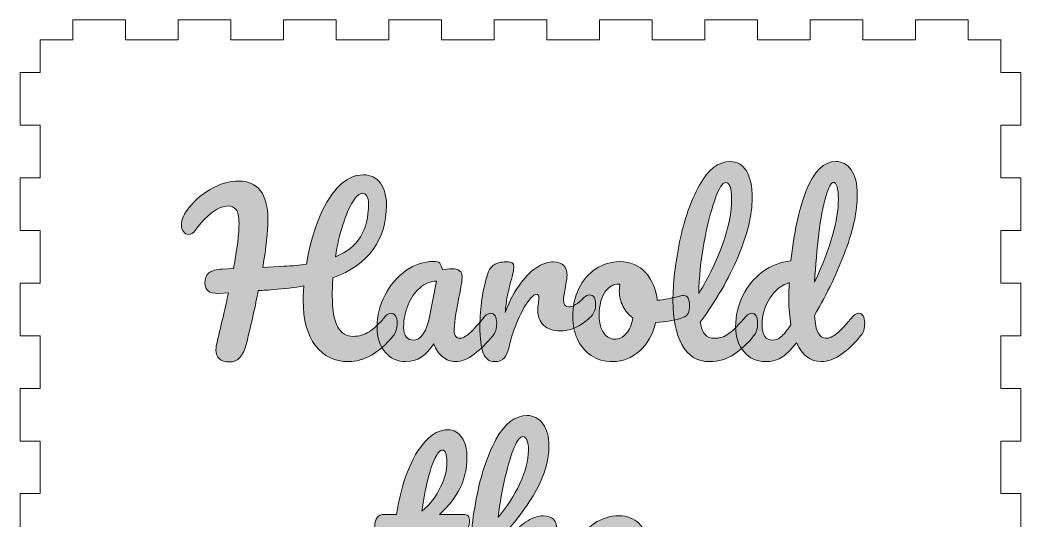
# Model space of a CAD drawing. Header units: inches. Extents: x 10 to 480, y 10 to 640.
# Drawn here: x 170 to 320, y 565 to 640 of the extents above; entities that cross this region are included whole.
import ezdxf

# ---------------------------------------------------------------- set-up
doc = ezdxf.new("R2010")
doc.units = ezdxf.units.IN
doc.header["$MEASUREMENT"] = 0
doc.layers.add('Layer 1', color=7, linetype='Continuous')
doc.layers.add('Layer 3', color=7, linetype='Continuous')

# ---------------------------------------------------------------- blocks, each defined once
blk = doc.blocks.new('block 2')
at = {"layer": 'Layer 3', "true_color": 0xffffff}
h = blk.add_hatch(color=7, dxfattribs=at)
h.dxf.hatch_style = 2
edge = h.paths.add_edge_path()
edge.add_spline(control_points=[(280.31, 595.62), (280.47, 595.37), (280.54, 595.02), (280.54, 594.57), (280.54, 593.73), (280.34, 593.07), (279.94, 592.6), (279.03, 591.48), (278.04, 590.56), (276.97, 589.84), (275.9, 589.12), (274.69, 588.76), (273.34, 588.76), (271.47, 588.76), (270.09, 589.61), (269.19, 591.3), (268.29, 593), (267.84, 595.19), (267.84, 597.87), (267.84, 600.46), (268.18, 603.4), (268.84, 606.7), (269.51, 610), (270.5, 612.84), (271.8, 615.21), (273.1, 617.58), (274.65, 618.77), (276.45, 618.77), (277.46, 618.77), (278.26, 618.29), (278.85, 617.35), (279.43, 616.41), (279.72, 615.06), (279.72, 613.3), (279.72, 610.79), (279.02, 607.86), (277.62, 604.54), (276.23, 601.22), (274.33, 597.93), (271.94, 594.67), (272.09, 593.8), (272.33, 593.18), (272.67, 592.81), (273.01, 592.44), (273.45, 592.25), (274, 592.25), (274.87, 592.25), (275.63, 592.5), (276.29, 593), (276.95, 593.5), (277.78, 594.35), (278.8, 595.56), (279.05, 595.85), (279.34, 596), (279.66, 596), (279.93, 596), (280.15, 595.87), (280.31, 595.62)], knot_values=[0, 0, 0, 0, 1, 1, 1, 2, 2, 2, 3, 3, 3, 4, 4, 4, 5, 5, 5, 6, 6, 6, 7, 7, 7, 8, 8, 8, 9, 9, 9, 10, 10, 10, 11, 11, 11, 12, 12, 12, 13, 13, 13, 14, 14, 14, 15, 15, 15, 16, 16, 16, 17, 17, 17, 18, 18, 18, 19, 19, 19, 19], degree=3, periodic=1)
edge = h.paths.add_edge_path()
edge.add_spline(control_points=[(274.1, 612.99), (273.49, 611.23), (272.95, 609.05), (272.48, 606.45), (272.01, 603.84), (271.76, 601.35), (271.72, 598.95), (273.22, 601.43), (274.42, 603.91), (275.31, 606.4), (276.19, 608.89), (276.64, 611.16), (276.64, 613.21), (276.64, 614.82), (276.34, 615.62), (275.75, 615.62), (275.26, 615.62), (274.71, 614.74), (274.1, 612.99)], knot_values=[0, 0, 0, 0, 1, 1, 1, 2, 2, 2, 3, 3, 3, 4, 4, 4, 5, 5, 5, 6, 6, 6, 6], degree=3, periodic=1)
h = blk.add_hatch(color=7, dxfattribs=at)
h.dxf.hatch_style = 2
edge = h.paths.add_edge_path()
edge.add_spline(control_points=[(296.34, 595.62), (296.5, 595.37), (296.58, 595.02), (296.58, 594.57), (296.58, 593.73), (296.38, 593.07), (295.97, 592.6), (295.11, 591.54), (294.15, 590.64), (293.12, 589.89), (292.08, 589.14), (291.05, 588.76), (290.04, 588.76), (288.43, 588.76), (287.2, 589.7), (286.35, 591.59), (285.47, 590.47), (284.69, 589.71), (284.02, 589.33), (283.35, 588.95), (282.58, 588.76), (281.69, 588.76), (280.4, 588.76), (279.33, 589.24), (278.5, 590.21), (277.66, 591.17), (277.24, 592.42), (277.24, 593.97), (277.24, 595.66), (277.6, 597.23), (278.32, 598.68), (279.04, 600.13), (280.03, 601.32), (281.29, 602.24), (282.55, 603.16), (283.96, 603.71), (285.53, 603.87), (285.93, 607.98), (286.7, 611.49), (287.83, 614.4), (288.96, 617.31), (290.45, 618.77), (292.29, 618.77), (293.2, 618.77), (293.96, 618.35), (294.56, 617.53), (295.17, 616.7), (295.47, 615.45), (295.47, 613.78), (295.47, 611.41), (294.88, 608.64), (293.72, 605.46), (292.56, 602.29), (291, 599.03), (289.05, 595.68), (289.14, 594.46), (289.32, 593.58), (289.61, 593.05), (289.89, 592.52), (290.26, 592.25), (290.7, 592.25), (291.28, 592.25), (291.86, 592.51), (292.45, 593.02), (293.04, 593.52), (293.84, 594.37), (294.83, 595.56), (295.09, 595.85), (295.37, 596), (295.69, 596), (295.96, 596), (296.18, 595.87), (296.34, 595.62)], knot_values=[0, 0, 0, 0, 1, 1, 1, 2, 2, 2, 3, 3, 3, 4, 4, 4, 5, 5, 5, 6, 6, 6, 7, 7, 7, 8, 8, 8, 9, 9, 9, 10, 10, 10, 11, 11, 11, 12, 12, 12, 13, 13, 13, 14, 14, 14, 15, 15, 15, 16, 16, 16, 17, 17, 17, 18, 18, 18, 19, 19, 19, 20, 20, 20, 21, 21, 21, 22, 22, 22, 23, 23, 23, 24, 24, 24, 24], degree=3, periodic=1)
edge = h.paths.add_edge_path()
edge.add_spline(control_points=[(284.01, 592.46), (284.41, 592.79), (284.92, 593.4), (285.53, 594.29), (285.32, 595.43), (285.21, 596.71), (285.21, 598.13), (285.21, 598.64), (285.23, 599.46), (285.28, 600.6), (284.11, 600.24), (283.14, 599.47), (282.37, 598.27), (281.6, 597.08), (281.21, 595.75), (281.21, 594.29), (281.21, 592.74), (281.74, 591.97), (282.8, 591.97), (283.2, 591.97), (283.6, 592.13), (284.01, 592.46)], knot_values=[0, 0, 0, 0, 1, 1, 1, 2, 2, 2, 3, 3, 3, 4, 4, 4, 5, 5, 5, 6, 6, 6, 7, 7, 7, 7], degree=3, periodic=1)
edge = h.paths.add_edge_path()
edge.add_spline(control_points=[(290.74, 613.51), (290.33, 612.08), (289.99, 610.21), (289.7, 607.91), (289.42, 605.6), (289.21, 603.19), (289.08, 600.67), (291.46, 605.83), (292.64, 609.98), (292.64, 613.11), (292.64, 613.92), (292.57, 614.54), (292.43, 614.99), (292.3, 615.43), (292.13, 615.65), (291.94, 615.65), (291.54, 615.65), (291.14, 614.94), (290.74, 613.51)], knot_values=[0, 0, 0, 0, 1, 1, 1, 2, 2, 2, 3, 3, 3, 4, 4, 4, 5, 5, 5, 6, 6, 6, 6], degree=3, periodic=1)
h = blk.add_hatch(color=7, dxfattribs=at)
h.dxf.hatch_style = 2
edge = h.paths.add_edge_path()
edge.add_spline(control_points=[(226.27, 595.62), (226.43, 595.37), (226.51, 595.02), (226.51, 594.57), (226.51, 593.75), (226.31, 593.09), (225.9, 592.6), (223.81, 590.04), (221.58, 588.76), (219.21, 588.76), (217.15, 588.76), (215.51, 589.56), (214.28, 591.14), (213.06, 592.73), (212.44, 595.01), (212.44, 597.97), (212.44, 598.69), (212.47, 599.41), (212.54, 600.13), (211.14, 599.87), (209.62, 599.68), (207.97, 599.56), (206.86, 599.47), (206.11, 599.42), (205.71, 599.4), (205.29, 597.24), (204.7, 594.59), (203.93, 591.46), (203.49, 589.62), (202.64, 588.7), (201.39, 588.7), (200.04, 588.7), (199.36, 589.31), (199.36, 590.54), (199.36, 590.81), (199.41, 591.2), (199.52, 591.68), (200.24, 594.58), (200.81, 597.04), (201.23, 599.05), (201.23, 599.05), (199.71, 598.99), (199.71, 598.99), (199.01, 598.99), (198.5, 599.11), (198.19, 599.35), (197.87, 599.59), (197.71, 599.99), (197.71, 600.54), (197.71, 601.24), (197.91, 601.75), (198.31, 602.08), (198.72, 602.41), (199.38, 602.59), (200.31, 602.64), (200.31, 602.64), (202, 602.7), (202, 602.7), (202.55, 605.68), (202.82, 607.96), (202.82, 609.53), (202.82, 610.52), (202.67, 611.2), (202.38, 611.56), (202.08, 611.92), (201.69, 612.1), (201.2, 612.1), (199.72, 612.1), (198.05, 610.86), (196.19, 608.38), (195.91, 608.02), (195.6, 607.84), (195.27, 607.84), (194.97, 607.84), (194.71, 607.98), (194.5, 608.26), (194.29, 608.53), (194.19, 608.88), (194.19, 609.3), (194.19, 609.96), (194.45, 610.66), (194.98, 611.4), (195.91, 612.69), (197.09, 613.75), (198.5, 614.59), (199.92, 615.43), (201.36, 615.84), (202.82, 615.84), (204.2, 615.84), (205.26, 615.37), (206.01, 614.43), (206.76, 613.49), (207.14, 612.02), (207.14, 610.03), (207.14, 608.28), (206.89, 605.9), (206.38, 602.89), (206.38, 602.89), (209.49, 603.05), (209.49, 603.05), (210.82, 603.11), (211.97, 603.22), (212.92, 603.37), (213.3, 605.7), (213.88, 607.88), (214.66, 609.91), (215.45, 611.94), (216.42, 613.59), (217.59, 614.86), (218.75, 616.13), (220.05, 616.77), (221.49, 616.77), (222.55, 616.77), (223.39, 616.35), (224, 615.51), (224.61, 614.67), (224.92, 613.58), (224.92, 612.23), (224.92, 606.98), (222.24, 603.34), (216.89, 601.3), (216.82, 600.46), (216.79, 599.58), (216.79, 598.67), (216.79, 596.45), (217.07, 594.87), (217.62, 593.94), (218.17, 593.01), (218.94, 592.54), (219.94, 592.54), (220.8, 592.54), (221.6, 592.77), (222.32, 593.22), (223.04, 593.68), (223.85, 594.46), (224.76, 595.56), (225.02, 595.85), (225.3, 596), (225.62, 596), (225.89, 596), (226.11, 595.87), (226.27, 595.62)], knot_values=[0, 0, 0, 0, 1, 1, 1, 2, 2, 2, 3, 3, 3, 4, 4, 4, 5, 5, 5, 6, 6, 6, 7, 7, 7, 8, 8, 8, 9, 9, 9, 10, 10, 10, 11, 11, 11, 12, 12, 12, 13, 13, 13, 14, 14, 14, 15, 15, 15, 16, 16, 16, 17, 17, 17, 18, 18, 18, 19, 19, 19, 20, 20, 20, 21, 21, 21, 22, 22, 22, 23, 23, 23, 24, 24, 24, 25, 25, 25, 26, 26, 26, 27, 27, 27, 28, 28, 28, 29, 29, 29, 30, 30, 30, 31, 31, 31, 32, 32, 32, 33, 33, 33, 34, 34, 34, 35, 35, 35, 36, 36, 36, 37, 37, 37, 38, 38, 38, 39, 39, 39, 40, 40, 40, 41, 41, 41, 42, 42, 42, 43, 43, 43, 44, 44, 44, 45, 45, 45, 46, 46, 46, 47, 47, 47, 47], degree=3, periodic=1)
edge = h.paths.add_edge_path()
edge.add_spline(control_points=[(219.86, 612.73), (219.34, 611.89), (218.84, 610.73), (218.38, 609.27), (217.91, 607.81), (217.54, 606.21), (217.27, 604.48), (218.96, 605.18), (220.21, 606.17), (221.01, 607.46), (221.82, 608.75), (222.22, 610.42), (222.22, 612.45), (222.22, 612.93), (222.14, 613.32), (221.97, 613.59), (221.8, 613.87), (221.59, 614), (221.33, 614), (220.87, 614), (220.37, 613.58), (219.86, 612.73)], knot_values=[0, 0, 0, 0, 1, 1, 1, 2, 2, 2, 3, 3, 3, 4, 4, 4, 5, 5, 5, 6, 6, 6, 7, 7, 7, 7], degree=3, periodic=1)
h = blk.add_hatch(color=7, dxfattribs=at)
h.dxf.hatch_style = 2
edge = h.paths.add_edge_path()
edge.add_spline(control_points=[(224.7, 590.19), (223.91, 591.14), (223.52, 592.39), (223.52, 593.94), (223.52, 595.63), (223.91, 597.23), (224.7, 598.75), (225.48, 600.26), (226.52, 601.48), (227.82, 602.4), (229.13, 603.32), (230.51, 603.78), (231.97, 603.78), (232.43, 603.78), (232.75, 603.69), (232.9, 603.51), (233.06, 603.33), (233.2, 603.01), (233.3, 602.54), (233.75, 602.63), (234.21, 602.67), (234.7, 602.67), (235.74, 602.67), (236.25, 602.3), (236.25, 601.56), (236.25, 601.11), (236.1, 600.05), (235.78, 598.38), (235.29, 595.95), (235.05, 594.25), (235.05, 593.3), (235.05, 592.98), (235.13, 592.73), (235.29, 592.54), (235.44, 592.35), (235.65, 592.25), (235.91, 592.25), (236.31, 592.25), (236.79, 592.51), (237.37, 593.03), (237.94, 593.55), (238.71, 594.39), (239.68, 595.56), (239.94, 595.85), (240.22, 596), (240.54, 596), (240.82, 596), (241.03, 595.87), (241.19, 595.62), (241.35, 595.37), (241.43, 595.02), (241.43, 594.57), (241.43, 593.73), (241.23, 593.07), (240.83, 592.6), (239.96, 591.52), (239.04, 590.61), (238.06, 589.87), (237.09, 589.13), (236.15, 588.76), (235.24, 588.76), (234.54, 588.76), (233.9, 589), (233.32, 589.48), (232.74, 589.95), (232.3, 590.6), (232, 591.43), (230.9, 589.65), (229.51, 588.76), (227.84, 588.76), (226.53, 588.76), (225.48, 589.24), (224.7, 590.19)], knot_values=[0, 0, 0, 0, 1, 1, 1, 2, 2, 2, 3, 3, 3, 4, 4, 4, 5, 5, 5, 6, 6, 6, 7, 7, 7, 8, 8, 8, 9, 9, 9, 10, 10, 10, 11, 11, 11, 12, 12, 12, 13, 13, 13, 14, 14, 14, 15, 15, 15, 16, 16, 16, 17, 17, 17, 18, 18, 18, 19, 19, 19, 20, 20, 20, 21, 21, 21, 22, 22, 22, 23, 23, 23, 24, 24, 24, 24], degree=3, periodic=1)
edge = h.paths.add_edge_path()
edge.add_spline(control_points=[(230.32, 592.79), (230.74, 593.34), (231.05, 594.07), (231.24, 594.98), (231.24, 594.98), (232.41, 600.83), (232.41, 600.83), (231.52, 600.81), (230.7, 600.47), (229.95, 599.83), (229.2, 599.18), (228.6, 598.33), (228.16, 597.27), (227.71, 596.21), (227.49, 595.09), (227.49, 593.91), (227.49, 593.25), (227.62, 592.76), (227.89, 592.45), (228.15, 592.13), (228.52, 591.97), (228.98, 591.97), (229.45, 591.97), (229.89, 592.24), (230.32, 592.79)], knot_values=[0, 0, 0, 0, 1, 1, 1, 2, 2, 2, 3, 3, 3, 4, 4, 4, 5, 5, 5, 6, 6, 6, 7, 7, 7, 8, 8, 8, 8], degree=3, periodic=1)
h = blk.add_hatch(color=7, dxfattribs=at)
h.dxf.hatch_style = 2
edge = h.paths.add_edge_path()
edge.add_spline(control_points=[(239.41, 590.03), (239.08, 590.88), (238.92, 592.23), (238.92, 594.1), (238.92, 596.85), (239.31, 599.46), (240.1, 601.94), (240.29, 602.55), (240.6, 603), (241.03, 603.29), (241.47, 603.57), (242.07, 603.72), (242.86, 603.72), (243.28, 603.72), (243.58, 603.66), (243.75, 603.56), (243.92, 603.45), (244, 603.25), (244, 602.95), (244, 602.62), (243.84, 601.85), (243.52, 600.67), (243.31, 599.82), (243.14, 599.08), (243.02, 598.45), (242.89, 597.81), (242.78, 597.03), (242.7, 596.1), (243.4, 597.92), (244.18, 599.4), (245.05, 600.54), (245.92, 601.68), (246.77, 602.5), (247.6, 602.99), (248.44, 603.47), (249.21, 603.72), (249.91, 603.72), (251.28, 603.72), (251.97, 603.03), (251.97, 601.65), (251.97, 601.38), (251.87, 600.71), (251.68, 599.65), (251.51, 598.81), (251.43, 598.28), (251.43, 598.06), (251.43, 597.32), (251.7, 596.95), (252.22, 596.95), (252.82, 596.95), (253.58, 597.42), (254.51, 598.35), (254.78, 598.63), (255.07, 598.76), (255.37, 598.76), (255.64, 598.76), (255.86, 598.64), (256.02, 598.4), (256.18, 598.15), (256.26, 597.83), (256.26, 597.43), (256.26, 596.65), (256.04, 596.03), (255.62, 595.59), (255.03, 594.97), (254.34, 594.45), (253.54, 594.02), (252.75, 593.58), (251.91, 593.37), (251.02, 593.37), (249.9, 593.37), (249.04, 593.65), (248.46, 594.22), (247.88, 594.79), (247.59, 595.57), (247.59, 596.54), (247.59, 596.86), (247.62, 597.18), (247.68, 597.49), (247.73, 597.92), (247.75, 598.2), (247.75, 598.35), (247.75, 598.69), (247.63, 598.86), (247.4, 598.86), (247.08, 598.86), (246.66, 598.5), (246.14, 597.79), (245.63, 597.09), (245.11, 596.15), (244.6, 594.98), (244.1, 593.82), (243.68, 592.59), (243.37, 591.3), (243.13, 590.31), (242.86, 589.64), (242.56, 589.29), (242.25, 588.94), (241.77, 588.76), (241.11, 588.76), (240.31, 588.76), (239.74, 589.19), (239.41, 590.03)], knot_values=[0, 0, 0, 0, 1, 1, 1, 2, 2, 2, 3, 3, 3, 4, 4, 4, 5, 5, 5, 6, 6, 6, 7, 7, 7, 8, 8, 8, 9, 9, 9, 10, 10, 10, 11, 11, 11, 12, 12, 12, 13, 13, 13, 14, 14, 14, 15, 15, 15, 16, 16, 16, 17, 17, 17, 18, 18, 18, 19, 19, 19, 20, 20, 20, 21, 21, 21, 22, 22, 22, 23, 23, 23, 24, 24, 24, 25, 25, 25, 26, 26, 26, 27, 27, 27, 28, 28, 28, 29, 29, 29, 30, 30, 30, 31, 31, 31, 32, 32, 32, 33, 33, 33, 34, 34, 34, 34], degree=3, periodic=1)
h = blk.add_hatch(color=7, dxfattribs=at)
h.dxf.hatch_style = 2
edge = h.paths.add_edge_path()
edge.add_spline(control_points=[(270.13, 598.26), (270.28, 597.98), (270.35, 597.63), (270.35, 597.21), (270.35, 596.19), (270.05, 595.59), (269.43, 595.4), (268.16, 594.95), (266.77, 594.7), (265.24, 594.64), (264.84, 592.86), (264.05, 591.43), (262.86, 590.37), (261.67, 589.3), (260.33, 588.76), (258.83, 588.76), (257.56, 588.76), (256.47, 589.07), (255.57, 589.68), (254.67, 590.3), (253.99, 591.11), (253.53, 592.13), (253.06, 593.14), (252.83, 594.24), (252.83, 595.43), (252.83, 597.04), (253.13, 598.47), (253.75, 599.73), (254.36, 600.99), (255.21, 601.97), (256.29, 602.68), (257.37, 603.39), (258.56, 603.75), (259.88, 603.75), (261.48, 603.75), (262.78, 603.19), (263.76, 602.08), (264.75, 600.97), (265.33, 599.6), (265.5, 597.97), (266.49, 598.03), (267.68, 598.24), (269.05, 598.6), (269.22, 598.65), (269.37, 598.67), (269.5, 598.67), (269.77, 598.67), (269.98, 598.53), (270.13, 598.26)], knot_values=[0, 0, 0, 0, 1, 1, 1, 2, 2, 2, 3, 3, 3, 4, 4, 4, 5, 5, 5, 6, 6, 6, 7, 7, 7, 8, 8, 8, 9, 9, 9, 10, 10, 10, 11, 11, 11, 12, 12, 12, 13, 13, 13, 14, 14, 14, 15, 15, 15, 16, 16, 16, 16], degree=3, periodic=1)
edge = h.paths.add_edge_path()
edge.add_spline(control_points=[(260.84, 592.95), (261.34, 593.5), (261.67, 594.3), (261.84, 595.33), (261.19, 595.78), (260.69, 596.36), (260.34, 597.08), (259.99, 597.8), (259.81, 598.56), (259.81, 599.37), (259.81, 599.7), (259.84, 600.04), (259.91, 600.38), (259.91, 600.38), (259.75, 600.38), (259.75, 600.38), (258.9, 600.38), (258.2, 599.97), (257.64, 599.16), (257.08, 598.34), (256.8, 597.2), (256.8, 595.72), (256.8, 594.55), (257.02, 593.66), (257.48, 593.05), (257.93, 592.43), (258.47, 592.13), (259.08, 592.13), (259.76, 592.13), (260.35, 592.4), (260.84, 592.95)], knot_values=[0, 0, 0, 0, 1, 1, 1, 2, 2, 2, 3, 3, 3, 4, 4, 4, 5, 5, 5, 6, 6, 6, 7, 7, 7, 8, 8, 8, 9, 9, 9, 10, 10, 10, 10], degree=3, periodic=1)
h = blk.add_hatch(color=7, dxfattribs=at)
h.dxf.hatch_style = 2
edge = h.paths.add_edge_path()
edge.add_spline(control_points=[(255.42, 557.52), (255.57, 557.27), (255.65, 556.92), (255.65, 556.47), (255.65, 555.63), (255.45, 554.97), (255.05, 554.5), (254.08, 553.38), (253.08, 552.46), (252.05, 551.74), (251.02, 551.02), (249.85, 550.66), (248.54, 550.66), (247.46, 550.66), (246.65, 550.97), (246.1, 551.6), (245.55, 552.22), (245.27, 553.13), (245.27, 554.31), (245.27, 554.91), (245.42, 555.96), (245.72, 557.49), (245.99, 558.82), (246.13, 559.74), (246.13, 560.25), (246.13, 560.59), (246.01, 560.76), (245.78, 560.76), (245.5, 560.76), (245.11, 560.4), (244.6, 559.69), (244.1, 558.99), (243.59, 558.05), (243.08, 556.88), (242.57, 555.72), (242.16, 554.49), (241.84, 553.2), (241.44, 551.51), (240.44, 550.66), (238.86, 550.66), (238.22, 550.66), (237.8, 550.89), (237.6, 551.34), (237.4, 551.8), (237.3, 552.62), (237.3, 553.81), (237.3, 554.48), (237.31, 555.02), (237.33, 555.42), (237.33, 555.42), (237.37, 557.96), (237.37, 557.96), (237.37, 561.22), (237.7, 564.62), (238.37, 568.16), (239.03, 571.69), (240.02, 574.66), (241.32, 577.06), (242.62, 579.46), (244.18, 580.67), (246, 580.67), (246.97, 580.67), (247.76, 580.25), (248.37, 579.41), (248.97, 578.58), (249.27, 577.49), (249.27, 576.16), (249.27, 574.02), (248.65, 571.8), (247.4, 569.51), (246.15, 567.21), (244.12, 564.53), (241.3, 561.46), (241.24, 560.36), (241.21, 559.22), (241.21, 558.06), (241.91, 559.86), (242.68, 561.32), (243.54, 562.46), (244.4, 563.59), (245.24, 564.4), (246.08, 564.89), (246.92, 565.37), (247.68, 565.62), (248.38, 565.62), (249.76, 565.62), (250.45, 564.93), (250.45, 563.55), (250.45, 562.73), (250.21, 561.23), (249.75, 559.08), (249.35, 557.23), (249.14, 556.02), (249.14, 555.42), (249.14, 554.58), (249.45, 554.15), (250.07, 554.15), (250.49, 554.15), (250.99, 554.41), (251.57, 554.93), (252.16, 555.45), (252.93, 556.29), (253.91, 557.46), (254.16, 557.75), (254.45, 557.9), (254.76, 557.9), (255.04, 557.9), (255.26, 557.77), (255.42, 557.52)], knot_values=[0, 0, 0, 0, 1, 1, 1, 2, 2, 2, 3, 3, 3, 4, 4, 4, 5, 5, 5, 6, 6, 6, 7, 7, 7, 8, 8, 8, 9, 9, 9, 10, 10, 10, 11, 11, 11, 12, 12, 12, 13, 13, 13, 14, 14, 14, 15, 15, 15, 16, 16, 16, 17, 17, 17, 18, 18, 18, 19, 19, 19, 20, 20, 20, 21, 21, 21, 22, 22, 22, 23, 23, 23, 24, 24, 24, 25, 25, 25, 26, 26, 26, 27, 27, 27, 28, 28, 28, 29, 29, 29, 30, 30, 30, 31, 31, 31, 32, 32, 32, 33, 33, 33, 34, 34, 34, 35, 35, 35, 36, 36, 36, 36], degree=3, periodic=1)
edge = h.paths.add_edge_path()
edge.add_spline(control_points=[(244.06, 575.89), (243.6, 574.8), (243.15, 573.33), (242.72, 571.47), (242.28, 569.62), (241.93, 567.61), (241.65, 565.43), (242.96, 566.97), (244.05, 568.65), (244.91, 570.47), (245.76, 572.29), (246.19, 573.95), (246.19, 575.43), (246.19, 576.1), (246.12, 576.62), (245.97, 576.98), (245.82, 577.34), (245.61, 577.52), (245.33, 577.52), (244.95, 577.52), (244.53, 576.98), (244.06, 575.89)], knot_values=[0, 0, 0, 0, 1, 1, 1, 2, 2, 2, 3, 3, 3, 4, 4, 4, 5, 5, 5, 6, 6, 6, 7, 7, 7, 7], degree=3, periodic=1)
h = blk.add_hatch(color=7, dxfattribs=at)
h.dxf.hatch_style = 2
edge = h.paths.add_edge_path()
edge.add_spline(control_points=[(239.48, 557.52), (239.64, 557.27), (239.71, 556.92), (239.71, 556.47), (239.71, 555.63), (239.51, 554.97), (239.11, 554.5), (238.2, 553.38), (237.21, 552.46), (236.13, 551.74), (235.05, 551.02), (233.81, 550.66), (232.41, 550.66), (228.09, 550.66), (225.94, 553.7), (225.94, 559.77), (225.94, 560.71), (225.97, 561.65), (226.03, 562.6), (226.03, 562.6), (224.79, 562.6), (224.79, 562.6), (224.16, 562.6), (223.73, 562.72), (223.51, 562.95), (223.28, 563.18), (223.17, 563.55), (223.17, 564.06), (223.17, 565.25), (223.65, 565.84), (224.6, 565.84), (224.6, 565.84), (226.41, 565.84), (226.41, 565.84), (226.77, 568.17), (227.32, 570.29), (228.06, 572.22), (228.8, 574.15), (229.7, 575.68), (230.75, 576.82), (231.79, 577.97), (232.92, 578.54), (234.13, 578.54), (235.02, 578.54), (235.71, 578.15), (236.22, 577.36), (236.73, 576.58), (236.98, 575.6), (236.98, 574.41), (236.98, 571.13), (235.61, 568.27), (232.86, 565.84), (232.86, 565.84), (236.41, 565.84), (236.41, 565.84), (236.75, 565.84), (236.99, 565.76), (237.14, 565.62), (237.29, 565.47), (237.37, 565.19), (237.37, 564.79), (237.37, 563.33), (236.17, 562.6), (233.78, 562.6), (233.78, 562.6), (229.9, 562.6), (229.9, 562.6), (229.86, 561.54), (229.84, 560.72), (229.84, 560.12), (229.84, 557.92), (230.1, 556.38), (230.62, 555.49), (231.14, 554.6), (231.96, 554.15), (233.08, 554.15), (233.99, 554.15), (234.79, 554.43), (235.49, 554.98), (236.19, 555.53), (237.02, 556.36), (237.97, 557.46), (238.22, 557.75), (238.51, 557.9), (238.83, 557.9), (239.1, 557.9), (239.32, 557.77), (239.48, 557.52)], knot_values=[0, 0, 0, 0, 1, 1, 1, 2, 2, 2, 3, 3, 3, 4, 4, 4, 5, 5, 5, 6, 6, 6, 7, 7, 7, 8, 8, 8, 9, 9, 9, 10, 10, 10, 11, 11, 11, 12, 12, 12, 13, 13, 13, 14, 14, 14, 15, 15, 15, 16, 16, 16, 17, 17, 17, 18, 18, 18, 19, 19, 19, 20, 20, 20, 21, 21, 21, 22, 22, 22, 23, 23, 23, 24, 24, 24, 25, 25, 25, 26, 26, 26, 27, 27, 27, 28, 28, 28, 29, 29, 29, 29], degree=3, periodic=1)
edge = h.paths.add_edge_path()
edge.add_spline(control_points=[(232.21, 574.3), (231.81, 573.51), (231.44, 572.41), (231.09, 571), (230.75, 569.59), (230.45, 568.03), (230.22, 566.31), (231.47, 567.39), (232.41, 568.61), (233.03, 569.95), (233.66, 571.29), (233.97, 572.52), (233.97, 573.62), (233.97, 574.87), (233.74, 575.49), (233.27, 575.49), (232.95, 575.49), (232.6, 575.09), (232.21, 574.3)], knot_values=[0, 0, 0, 0, 1, 1, 1, 2, 2, 2, 3, 3, 3, 4, 4, 4, 5, 5, 5, 6, 6, 6, 6], degree=3, periodic=1)
h = blk.add_hatch(color=7, dxfattribs=at)
h.dxf.hatch_style = 2
edge = h.paths.add_edge_path()
edge.add_spline(control_points=[(267.89, 557.52), (268.05, 557.27), (268.13, 556.92), (268.13, 556.47), (268.13, 555.63), (267.93, 554.97), (267.53, 554.5), (266.74, 553.55), (265.64, 552.67), (264.21, 551.87), (262.78, 551.06), (261.25, 550.66), (259.62, 550.66), (257.4, 550.66), (255.67, 551.27), (254.45, 552.47), (253.22, 553.68), (252.6, 555.33), (252.6, 557.42), (252.6, 558.89), (252.91, 560.24), (253.53, 561.5), (254.14, 562.76), (254.99, 563.76), (256.08, 564.5), (257.17, 565.25), (258.4, 565.62), (259.78, 565.62), (261.01, 565.62), (261.99, 565.25), (262.73, 564.52), (263.47, 563.79), (263.84, 562.8), (263.84, 561.55), (263.84, 560.09), (263.32, 558.84), (262.27, 557.79), (261.23, 556.74), (259.45, 555.91), (256.95, 555.3), (257.48, 554.32), (258.49, 553.84), (259.97, 553.84), (260.92, 553.84), (262.01, 554.17), (263.23, 554.84), (264.44, 555.5), (265.5, 556.38), (266.38, 557.46), (266.64, 557.75), (266.92, 557.9), (267.24, 557.9), (267.52, 557.9), (267.73, 557.77), (267.89, 557.52)], knot_values=[0, 0, 0, 0, 1, 1, 1, 2, 2, 2, 3, 3, 3, 4, 4, 4, 5, 5, 5, 6, 6, 6, 7, 7, 7, 8, 8, 8, 9, 9, 9, 10, 10, 10, 11, 11, 11, 12, 12, 12, 13, 13, 13, 14, 14, 14, 15, 15, 15, 16, 16, 16, 17, 17, 17, 18, 18, 18, 18], degree=3, periodic=1)
edge = h.paths.add_edge_path()
edge.add_spline(control_points=[(257.26, 561.14), (256.72, 560.23), (256.45, 559.13), (256.45, 557.84), (256.45, 557.84), (256.45, 557.77), (256.45, 557.77), (257.7, 558.07), (258.68, 558.51), (259.4, 559.11), (260.12, 559.7), (260.48, 560.39), (260.48, 561.17), (260.48, 561.57), (260.37, 561.9), (260.15, 562.14), (259.92, 562.38), (259.62, 562.5), (259.24, 562.5), (258.46, 562.5), (257.8, 562.05), (257.26, 561.14)], knot_values=[0, 0, 0, 0, 1, 1, 1, 2, 2, 2, 3, 3, 3, 4, 4, 4, 5, 5, 5, 6, 6, 6, 7, 7, 7, 7], degree=3, periodic=1)
at = {"layer": 'Layer 3', "lineweight": 0}
for points, knots in [([(280.31, 595.62), (280.47, 595.37), (280.54, 595.02), (280.54, 594.57), (280.54, 593.73), (280.34, 593.07), (279.94, 592.6), (279.03, 591.48), (278.04, 590.56), (276.97, 589.84), (275.9, 589.12), (274.69, 588.76), (273.34, 588.76), (271.47, 588.76), (270.09, 589.61), (269.19, 591.3), (268.29, 593), (267.84, 595.19), (267.84, 597.87), (267.84, 600.46), (268.18, 603.4), (268.84, 606.7), (269.51, 610), (270.5, 612.84), (271.8, 615.21), (273.1, 617.58), (274.65, 618.77), (276.45, 618.77), (277.46, 618.77), (278.26, 618.29), (278.85, 617.35), (279.43, 616.41), (279.72, 615.06), (279.72, 613.3), (279.72, 610.79), (279.02, 607.86), (277.62, 604.54), (276.23, 601.22), (274.33, 597.93), (271.94, 594.67), (272.09, 593.8), (272.33, 593.18), (272.67, 592.81), (273.01, 592.44), (273.45, 592.25), (274, 592.25), (274.87, 592.25), (275.63, 592.5), (276.29, 593), (276.95, 593.5), (277.78, 594.35), (278.8, 595.56), (279.05, 595.85), (279.34, 596), (279.66, 596), (279.93, 596), (280.15, 595.87), (280.31, 595.62)], [0, 0, 0, 0, 1, 1, 1, 2, 2, 2, 3, 3, 3, 4, 4, 4, 5, 5, 5, 6, 6, 6, 7, 7, 7, 8, 8, 8, 9, 9, 9, 10, 10, 10, 11, 11, 11, 12, 12, 12, 13, 13, 13, 14, 14, 14, 15, 15, 15, 16, 16, 16, 17, 17, 17, 18, 18, 18, 19, 19, 19, 19]), ([(296.34, 595.62), (296.5, 595.37), (296.58, 595.02), (296.58, 594.57), (296.58, 593.73), (296.38, 593.07), (295.97, 592.6), (295.11, 591.54), (294.15, 590.64), (293.12, 589.89), (292.08, 589.14), (291.05, 588.76), (290.04, 588.76), (288.43, 588.76), (287.2, 589.7), (286.35, 591.59), (285.47, 590.47), (284.69, 589.71), (284.02, 589.33), (283.35, 588.95), (282.58, 588.76), (281.69, 588.76), (280.4, 588.76), (279.33, 589.24), (278.5, 590.21), (277.66, 591.17), (277.24, 592.42), (277.24, 593.97), (277.24, 595.66), (277.6, 597.23), (278.32, 598.68), (279.04, 600.13), (280.03, 601.32), (281.29, 602.24), (282.55, 603.16), (283.96, 603.71), (285.53, 603.87), (285.93, 607.98), (286.7, 611.49), (287.83, 614.4), (288.96, 617.31), (290.45, 618.77), (292.29, 618.77), (293.2, 618.77), (293.96, 618.35), (294.56, 617.53), (295.17, 616.7), (295.47, 615.45), (295.47, 613.78), (295.47, 611.41), (294.88, 608.64), (293.72, 605.46), (292.56, 602.29), (291, 599.03), (289.05, 595.68), (289.14, 594.46), (289.32, 593.58), (289.61, 593.05), (289.89, 592.52), (290.26, 592.25), (290.7, 592.25), (291.28, 592.25), (291.86, 592.51), (292.45, 593.02), (293.04, 593.52), (293.84, 594.37), (294.83, 595.56), (295.09, 595.85), (295.37, 596), (295.69, 596), (295.96, 596), (296.18, 595.87), (296.34, 595.62)], [0, 0, 0, 0, 1, 1, 1, 2, 2, 2, 3, 3, 3, 4, 4, 4, 5, 5, 5, 6, 6, 6, 7, 7, 7, 8, 8, 8, 9, 9, 9, 10, 10, 10, 11, 11, 11, 12, 12, 12, 13, 13, 13, 14, 14, 14, 15, 15, 15, 16, 16, 16, 17, 17, 17, 18, 18, 18, 19, 19, 19, 20, 20, 20, 21, 21, 21, 22, 22, 22, 23, 23, 23, 24, 24, 24, 24]), ([(226.27, 595.62), (226.43, 595.37), (226.51, 595.02), (226.51, 594.57), (226.51, 593.75), (226.31, 593.09), (225.9, 592.6), (223.81, 590.04), (221.58, 588.76), (219.21, 588.76), (217.15, 588.76), (215.51, 589.56), (214.28, 591.14), (213.06, 592.73), (212.44, 595.01), (212.44, 597.97), (212.44, 598.69), (212.47, 599.41), (212.54, 600.13), (211.14, 599.87), (209.62, 599.68), (207.97, 599.56), (206.86, 599.47), (206.11, 599.42), (205.71, 599.4), (205.29, 597.24), (204.7, 594.59), (203.93, 591.46), (203.49, 589.62), (202.64, 588.7), (201.39, 588.7), (200.04, 588.7), (199.36, 589.31), (199.36, 590.54), (199.36, 590.81), (199.41, 591.2), (199.52, 591.68), (200.24, 594.58), (200.81, 597.04), (201.23, 599.05), (201.23, 599.05), (199.71, 598.99), (199.71, 598.99), (199.01, 598.99), (198.5, 599.11), (198.19, 599.35), (197.87, 599.59), (197.71, 599.99), (197.71, 600.54), (197.71, 601.24), (197.91, 601.75), (198.31, 602.08), (198.72, 602.41), (199.38, 602.59), (200.31, 602.64), (200.31, 602.64), (202, 602.7), (202, 602.7), (202.55, 605.68), (202.82, 607.96), (202.82, 609.53), (202.82, 610.52), (202.67, 611.2), (202.38, 611.56), (202.08, 611.92), (201.69, 612.1), (201.2, 612.1), (199.72, 612.1), (198.05, 610.86), (196.19, 608.38), (195.91, 608.02), (195.6, 607.84), (195.27, 607.84), (194.97, 607.84), (194.71, 607.98), (194.5, 608.26), (194.29, 608.53), (194.19, 608.88), (194.19, 609.3), (194.19, 609.96), (194.45, 610.66), (194.98, 611.4), (195.91, 612.69), (197.09, 613.75), (198.5, 614.59), (199.92, 615.43), (201.36, 615.84), (202.82, 615.84), (204.2, 615.84), (205.26, 615.37), (206.01, 614.43), (206.76, 613.49), (207.14, 612.02), (207.14, 610.03), (207.14, 608.28), (206.89, 605.9), (206.38, 602.89), (206.38, 602.89), (209.49, 603.05), (209.49, 603.05), (210.82, 603.11), (211.97, 603.22), (212.92, 603.37), (213.3, 605.7), (213.88, 607.88), (214.66, 609.91), (215.45, 611.94), (216.42, 613.59), (217.59, 614.86), (218.75, 616.13), (220.05, 616.77), (221.49, 616.77), (222.55, 616.77), (223.39, 616.35), (224, 615.51), (224.61, 614.67), (224.92, 613.58), (224.92, 612.23), (224.92, 606.98), (222.24, 603.34), (216.89, 601.3), (216.82, 600.46), (216.79, 599.58), (216.79, 598.67), (216.79, 596.45), (217.07, 594.87), (217.62, 593.94), (218.17, 593.01), (218.94, 592.54), (219.94, 592.54), (220.8, 592.54), (221.6, 592.77), (222.32, 593.22), (223.04, 593.68), (223.85, 594.46), (224.76, 595.56), (225.02, 595.85), (225.3, 596), (225.62, 596), (225.89, 596), (226.11, 595.87), (226.27, 595.62)], [0, 0, 0, 0, 1, 1, 1, 2, 2, 2, 3, 3, 3, 4, 4, 4, 5, 5, 5, 6, 6, 6, 7, 7, 7, 8, 8, 8, 9, 9, 9, 10, 10, 10, 11, 11, 11, 12, 12, 12, 13, 13, 13, 14, 14, 14, 15, 15, 15, 16, 16, 16, 17, 17, 17, 18, 18, 18, 19, 19, 19, 20, 20, 20, 21, 21, 21, 22, 22, 22, 23, 23, 23, 24, 24, 24, 25, 25, 25, 26, 26, 26, 27, 27, 27, 28, 28, 28, 29, 29, 29, 30, 30, 30, 31, 31, 31, 32, 32, 32, 33, 33, 33, 34, 34, 34, 35, 35, 35, 36, 36, 36, 37, 37, 37, 38, 38, 38, 39, 39, 39, 40, 40, 40, 41, 41, 41, 42, 42, 42, 43, 43, 43, 44, 44, 44, 45, 45, 45, 46, 46, 46, 47, 47, 47, 47]), ([(274.1, 612.99), (273.49, 611.23), (272.95, 609.05), (272.48, 606.45), (272.01, 603.84), (271.76, 601.35), (271.72, 598.95), (273.22, 601.43), (274.42, 603.91), (275.31, 606.4), (276.19, 608.89), (276.64, 611.16), (276.64, 613.21), (276.64, 614.82), (276.34, 615.62), (275.75, 615.62), (275.26, 615.62), (274.71, 614.74), (274.1, 612.99)], [0, 0, 0, 0, 1, 1, 1, 2, 2, 2, 3, 3, 3, 4, 4, 4, 5, 5, 5, 6, 6, 6, 6]), ([(290.74, 613.51), (290.33, 612.08), (289.99, 610.21), (289.7, 607.91), (289.42, 605.6), (289.21, 603.19), (289.08, 600.67), (291.46, 605.83), (292.64, 609.98), (292.64, 613.11), (292.64, 613.92), (292.57, 614.54), (292.43, 614.99), (292.3, 615.43), (292.13, 615.65), (291.94, 615.65), (291.54, 615.65), (291.14, 614.94), (290.74, 613.51)], [0, 0, 0, 0, 1, 1, 1, 2, 2, 2, 3, 3, 3, 4, 4, 4, 5, 5, 5, 6, 6, 6, 6]), ([(219.86, 612.73), (219.34, 611.89), (218.84, 610.73), (218.38, 609.27), (217.91, 607.81), (217.54, 606.21), (217.27, 604.48), (218.96, 605.18), (220.21, 606.17), (221.01, 607.46), (221.82, 608.75), (222.22, 610.42), (222.22, 612.45), (222.22, 612.93), (222.14, 613.32), (221.97, 613.59), (221.8, 613.87), (221.59, 614), (221.33, 614), (220.87, 614), (220.37, 613.58), (219.86, 612.73)], [0, 0, 0, 0, 1, 1, 1, 2, 2, 2, 3, 3, 3, 4, 4, 4, 5, 5, 5, 6, 6, 6, 7, 7, 7, 7]), ([(224.7, 590.19), (223.91, 591.14), (223.52, 592.39), (223.52, 593.94), (223.52, 595.63), (223.91, 597.23), (224.7, 598.75), (225.48, 600.26), (226.52, 601.48), (227.82, 602.4), (229.13, 603.32), (230.51, 603.78), (231.97, 603.78), (232.43, 603.78), (232.75, 603.69), (232.9, 603.51), (233.06, 603.33), (233.2, 603.01), (233.3, 602.54), (233.75, 602.63), (234.21, 602.67), (234.7, 602.67), (235.74, 602.67), (236.25, 602.3), (236.25, 601.56), (236.25, 601.11), (236.1, 600.05), (235.78, 598.38), (235.29, 595.95), (235.05, 594.25), (235.05, 593.3), (235.05, 592.98), (235.13, 592.73), (235.29, 592.54), (235.44, 592.35), (235.65, 592.25), (235.91, 592.25), (236.31, 592.25), (236.79, 592.51), (237.37, 593.03), (237.94, 593.55), (238.71, 594.39), (239.68, 595.56), (239.94, 595.85), (240.22, 596), (240.54, 596), (240.82, 596), (241.03, 595.87), (241.19, 595.62), (241.35, 595.37), (241.43, 595.02), (241.43, 594.57), (241.43, 593.73), (241.23, 593.07), (240.83, 592.6), (239.96, 591.52), (239.04, 590.61), (238.06, 589.87), (237.09, 589.13), (236.15, 588.76), (235.24, 588.76), (234.54, 588.76), (233.9, 589), (233.32, 589.48), (232.74, 589.95), (232.3, 590.6), (232, 591.43), (230.9, 589.65), (229.51, 588.76), (227.84, 588.76), (226.53, 588.76), (225.48, 589.24), (224.7, 590.19)], [0, 0, 0, 0, 1, 1, 1, 2, 2, 2, 3, 3, 3, 4, 4, 4, 5, 5, 5, 6, 6, 6, 7, 7, 7, 8, 8, 8, 9, 9, 9, 10, 10, 10, 11, 11, 11, 12, 12, 12, 13, 13, 13, 14, 14, 14, 15, 15, 15, 16, 16, 16, 17, 17, 17, 18, 18, 18, 19, 19, 19, 20, 20, 20, 21, 21, 21, 22, 22, 22, 23, 23, 23, 24, 24, 24, 24]), ([(239.41, 590.03), (239.08, 590.88), (238.92, 592.23), (238.92, 594.1), (238.92, 596.85), (239.31, 599.46), (240.1, 601.94), (240.29, 602.55), (240.6, 603), (241.03, 603.29), (241.47, 603.57), (242.07, 603.72), (242.86, 603.72), (243.28, 603.72), (243.58, 603.66), (243.75, 603.56), (243.92, 603.45), (244, 603.25), (244, 602.95), (244, 602.62), (243.84, 601.85), (243.52, 600.67), (243.31, 599.82), (243.14, 599.08), (243.02, 598.45), (242.89, 597.81), (242.78, 597.03), (242.7, 596.1), (243.4, 597.92), (244.18, 599.4), (245.05, 600.54), (245.92, 601.68), (246.77, 602.5), (247.6, 602.99), (248.44, 603.47), (249.21, 603.72), (249.91, 603.72), (251.28, 603.72), (251.97, 603.03), (251.97, 601.65), (251.97, 601.38), (251.87, 600.71), (251.68, 599.65), (251.51, 598.81), (251.43, 598.28), (251.43, 598.06), (251.43, 597.32), (251.7, 596.95), (252.22, 596.95), (252.82, 596.95), (253.58, 597.42), (254.51, 598.35), (254.78, 598.63), (255.07, 598.76), (255.37, 598.76), (255.64, 598.76), (255.86, 598.64), (256.02, 598.4), (256.18, 598.15), (256.26, 597.83), (256.26, 597.43), (256.26, 596.65), (256.04, 596.03), (255.62, 595.59), (255.03, 594.97), (254.34, 594.45), (253.54, 594.02), (252.75, 593.58), (251.91, 593.37), (251.02, 593.37), (249.9, 593.37), (249.04, 593.65), (248.46, 594.22), (247.88, 594.79), (247.59, 595.57), (247.59, 596.54), (247.59, 596.86), (247.62, 597.18), (247.68, 597.49), (247.73, 597.92), (247.75, 598.2), (247.75, 598.35), (247.75, 598.69), (247.63, 598.86), (247.4, 598.86), (247.08, 598.86), (246.66, 598.5), (246.14, 597.79), (245.63, 597.09), (245.11, 596.15), (244.6, 594.98), (244.1, 593.82), (243.68, 592.59), (243.37, 591.3), (243.13, 590.31), (242.86, 589.64), (242.56, 589.29), (242.25, 588.94), (241.77, 588.76), (241.11, 588.76), (240.31, 588.76), (239.74, 589.19), (239.41, 590.03)], [0, 0, 0, 0, 1, 1, 1, 2, 2, 2, 3, 3, 3, 4, 4, 4, 5, 5, 5, 6, 6, 6, 7, 7, 7, 8, 8, 8, 9, 9, 9, 10, 10, 10, 11, 11, 11, 12, 12, 12, 13, 13, 13, 14, 14, 14, 15, 15, 15, 16, 16, 16, 17, 17, 17, 18, 18, 18, 19, 19, 19, 20, 20, 20, 21, 21, 21, 22, 22, 22, 23, 23, 23, 24, 24, 24, 25, 25, 25, 26, 26, 26, 27, 27, 27, 28, 28, 28, 29, 29, 29, 30, 30, 30, 31, 31, 31, 32, 32, 32, 33, 33, 33, 34, 34, 34, 34]), ([(270.13, 598.26), (270.28, 597.98), (270.35, 597.63), (270.35, 597.21), (270.35, 596.19), (270.05, 595.59), (269.43, 595.4), (268.16, 594.95), (266.77, 594.7), (265.24, 594.64), (264.84, 592.86), (264.05, 591.43), (262.86, 590.37), (261.67, 589.3), (260.33, 588.76), (258.83, 588.76), (257.56, 588.76), (256.47, 589.07), (255.57, 589.68), (254.67, 590.3), (253.99, 591.11), (253.53, 592.13), (253.06, 593.14), (252.83, 594.24), (252.83, 595.43), (252.83, 597.04), (253.13, 598.47), (253.75, 599.73), (254.36, 600.99), (255.21, 601.97), (256.29, 602.68), (257.37, 603.39), (258.56, 603.75), (259.88, 603.75), (261.48, 603.75), (262.78, 603.19), (263.76, 602.08), (264.75, 600.97), (265.33, 599.6), (265.5, 597.97), (266.49, 598.03), (267.68, 598.24), (269.05, 598.6), (269.22, 598.65), (269.37, 598.67), (269.5, 598.67), (269.77, 598.67), (269.98, 598.53), (270.13, 598.26)], [0, 0, 0, 0, 1, 1, 1, 2, 2, 2, 3, 3, 3, 4, 4, 4, 5, 5, 5, 6, 6, 6, 7, 7, 7, 8, 8, 8, 9, 9, 9, 10, 10, 10, 11, 11, 11, 12, 12, 12, 13, 13, 13, 14, 14, 14, 15, 15, 15, 16, 16, 16, 16]), ([(230.32, 592.79), (230.74, 593.34), (231.05, 594.07), (231.24, 594.98), (231.24, 594.98), (232.41, 600.83), (232.41, 600.83), (231.52, 600.81), (230.7, 600.47), (229.95, 599.83), (229.2, 599.18), (228.6, 598.33), (228.16, 597.27), (227.71, 596.21), (227.49, 595.09), (227.49, 593.91), (227.49, 593.25), (227.62, 592.76), (227.89, 592.45), (228.15, 592.13), (228.52, 591.97), (228.98, 591.97), (229.45, 591.97), (229.89, 592.24), (230.32, 592.79)], [0, 0, 0, 0, 1, 1, 1, 2, 2, 2, 3, 3, 3, 4, 4, 4, 5, 5, 5, 6, 6, 6, 7, 7, 7, 8, 8, 8, 8]), ([(260.84, 592.95), (261.34, 593.5), (261.67, 594.3), (261.84, 595.33), (261.19, 595.78), (260.69, 596.36), (260.34, 597.08), (259.99, 597.8), (259.81, 598.56), (259.81, 599.37), (259.81, 599.7), (259.84, 600.04), (259.91, 600.38), (259.91, 600.38), (259.75, 600.38), (259.75, 600.38), (258.9, 600.38), (258.2, 599.97), (257.64, 599.16), (257.08, 598.34), (256.8, 597.2), (256.8, 595.72), (256.8, 594.55), (257.02, 593.66), (257.48, 593.05), (257.93, 592.43), (258.47, 592.13), (259.08, 592.13), (259.76, 592.13), (260.35, 592.4), (260.84, 592.95)], [0, 0, 0, 0, 1, 1, 1, 2, 2, 2, 3, 3, 3, 4, 4, 4, 5, 5, 5, 6, 6, 6, 7, 7, 7, 8, 8, 8, 9, 9, 9, 10, 10, 10, 10]), ([(284.01, 592.46), (284.41, 592.79), (284.92, 593.4), (285.53, 594.29), (285.32, 595.43), (285.21, 596.71), (285.21, 598.13), (285.21, 598.64), (285.23, 599.46), (285.28, 600.6), (284.11, 600.24), (283.14, 599.47), (282.37, 598.27), (281.6, 597.08), (281.21, 595.75), (281.21, 594.29), (281.21, 592.74), (281.74, 591.97), (282.8, 591.97), (283.2, 591.97), (283.6, 592.13), (284.01, 592.46)], [0, 0, 0, 0, 1, 1, 1, 2, 2, 2, 3, 3, 3, 4, 4, 4, 5, 5, 5, 6, 6, 6, 7, 7, 7, 7]), ([(255.42, 557.52), (255.57, 557.27), (255.65, 556.92), (255.65, 556.47), (255.65, 555.63), (255.45, 554.97), (255.05, 554.5), (254.08, 553.38), (253.08, 552.46), (252.05, 551.74), (251.02, 551.02), (249.85, 550.66), (248.54, 550.66), (247.46, 550.66), (246.65, 550.97), (246.1, 551.6), (245.55, 552.22), (245.27, 553.13), (245.27, 554.31), (245.27, 554.91), (245.42, 555.96), (245.72, 557.49), (245.99, 558.82), (246.13, 559.74), (246.13, 560.25), (246.13, 560.59), (246.01, 560.76), (245.78, 560.76), (245.5, 560.76), (245.11, 560.4), (244.6, 559.69), (244.1, 558.99), (243.59, 558.05), (243.08, 556.88), (242.57, 555.72), (242.16, 554.49), (241.84, 553.2), (241.44, 551.51), (240.44, 550.66), (238.86, 550.66), (238.22, 550.66), (237.8, 550.89), (237.6, 551.34), (237.4, 551.8), (237.3, 552.62), (237.3, 553.81), (237.3, 554.48), (237.31, 555.02), (237.33, 555.42), (237.33, 555.42), (237.37, 557.96), (237.37, 557.96), (237.37, 561.22), (237.7, 564.62), (238.37, 568.16), (239.03, 571.69), (240.02, 574.66), (241.32, 577.06), (242.62, 579.46), (244.18, 580.67), (246, 580.67), (246.97, 580.67), (247.76, 580.25), (248.37, 579.41), (248.97, 578.58), (249.27, 577.49), (249.27, 576.16), (249.27, 574.02), (248.65, 571.8), (247.4, 569.51), (246.15, 567.21), (244.12, 564.53), (241.3, 561.46), (241.24, 560.36), (241.21, 559.22), (241.21, 558.06), (241.91, 559.86), (242.68, 561.32), (243.54, 562.46), (244.4, 563.59), (245.24, 564.4), (246.08, 564.89), (246.92, 565.37), (247.68, 565.62), (248.38, 565.62), (249.76, 565.62), (250.45, 564.93), (250.45, 563.55), (250.45, 562.73), (250.21, 561.23), (249.75, 559.08), (249.35, 557.23), (249.14, 556.02), (249.14, 555.42), (249.14, 554.58), (249.45, 554.15), (250.07, 554.15), (250.49, 554.15), (250.99, 554.41), (251.57, 554.93), (252.16, 555.45), (252.93, 556.29), (253.91, 557.46), (254.16, 557.75), (254.45, 557.9), (254.76, 557.9), (255.04, 557.9), (255.26, 557.77), (255.42, 557.52)], [0, 0, 0, 0, 1, 1, 1, 2, 2, 2, 3, 3, 3, 4, 4, 4, 5, 5, 5, 6, 6, 6, 7, 7, 7, 8, 8, 8, 9, 9, 9, 10, 10, 10, 11, 11, 11, 12, 12, 12, 13, 13, 13, 14, 14, 14, 15, 15, 15, 16, 16, 16, 17, 17, 17, 18, 18, 18, 19, 19, 19, 20, 20, 20, 21, 21, 21, 22, 22, 22, 23, 23, 23, 24, 24, 24, 25, 25, 25, 26, 26, 26, 27, 27, 27, 28, 28, 28, 29, 29, 29, 30, 30, 30, 31, 31, 31, 32, 32, 32, 33, 33, 33, 34, 34, 34, 35, 35, 35, 36, 36, 36, 36]), ([(239.48, 557.52), (239.64, 557.27), (239.71, 556.92), (239.71, 556.47), (239.71, 555.63), (239.51, 554.97), (239.11, 554.5), (238.2, 553.38), (237.21, 552.46), (236.13, 551.74), (235.05, 551.02), (233.81, 550.66), (232.41, 550.66), (228.09, 550.66), (225.94, 553.7), (225.94, 559.77), (225.94, 560.71), (225.97, 561.65), (226.03, 562.6), (226.03, 562.6), (224.79, 562.6), (224.79, 562.6), (224.16, 562.6), (223.73, 562.72), (223.51, 562.95), (223.28, 563.18), (223.17, 563.55), (223.17, 564.06), (223.17, 565.25), (223.65, 565.84), (224.6, 565.84), (224.6, 565.84), (226.41, 565.84), (226.41, 565.84), (226.77, 568.17), (227.32, 570.29), (228.06, 572.22), (228.8, 574.15), (229.7, 575.68), (230.75, 576.82), (231.79, 577.97), (232.92, 578.54), (234.13, 578.54), (235.02, 578.54), (235.71, 578.15), (236.22, 577.36), (236.73, 576.58), (236.98, 575.6), (236.98, 574.41), (236.98, 571.13), (235.61, 568.27), (232.86, 565.84), (232.86, 565.84), (236.41, 565.84), (236.41, 565.84), (236.75, 565.84), (236.99, 565.76), (237.14, 565.62), (237.29, 565.47), (237.37, 565.19), (237.37, 564.79), (237.37, 563.33), (236.17, 562.6), (233.78, 562.6), (233.78, 562.6), (229.9, 562.6), (229.9, 562.6), (229.86, 561.54), (229.84, 560.72), (229.84, 560.12), (229.84, 557.92), (230.1, 556.38), (230.62, 555.49), (231.14, 554.6), (231.96, 554.15), (233.08, 554.15), (233.99, 554.15), (234.79, 554.43), (235.49, 554.98), (236.19, 555.53), (237.02, 556.36), (237.97, 557.46), (238.22, 557.75), (238.51, 557.9), (238.83, 557.9), (239.1, 557.9), (239.32, 557.77), (239.48, 557.52)], [0, 0, 0, 0, 1, 1, 1, 2, 2, 2, 3, 3, 3, 4, 4, 4, 5, 5, 5, 6, 6, 6, 7, 7, 7, 8, 8, 8, 9, 9, 9, 10, 10, 10, 11, 11, 11, 12, 12, 12, 13, 13, 13, 14, 14, 14, 15, 15, 15, 16, 16, 16, 17, 17, 17, 18, 18, 18, 19, 19, 19, 20, 20, 20, 21, 21, 21, 22, 22, 22, 23, 23, 23, 24, 24, 24, 25, 25, 25, 26, 26, 26, 27, 27, 27, 28, 28, 28, 29, 29, 29, 29]), ([(244.06, 575.89), (243.6, 574.8), (243.15, 573.33), (242.72, 571.47), (242.28, 569.62), (241.93, 567.61), (241.65, 565.43), (242.96, 566.97), (244.05, 568.65), (244.91, 570.47), (245.76, 572.29), (246.19, 573.95), (246.19, 575.43), (246.19, 576.1), (246.12, 576.62), (245.97, 576.98), (245.82, 577.34), (245.61, 577.52), (245.33, 577.52), (244.95, 577.52), (244.53, 576.98), (244.06, 575.89)], [0, 0, 0, 0, 1, 1, 1, 2, 2, 2, 3, 3, 3, 4, 4, 4, 5, 5, 5, 6, 6, 6, 7, 7, 7, 7]), ([(232.21, 574.3), (231.81, 573.51), (231.44, 572.41), (231.09, 571), (230.75, 569.59), (230.45, 568.03), (230.22, 566.31), (231.47, 567.39), (232.41, 568.61), (233.03, 569.95), (233.66, 571.29), (233.97, 572.52), (233.97, 573.62), (233.97, 574.87), (233.74, 575.49), (233.27, 575.49), (232.95, 575.49), (232.6, 575.09), (232.21, 574.3)], [0, 0, 0, 0, 1, 1, 1, 2, 2, 2, 3, 3, 3, 4, 4, 4, 5, 5, 5, 6, 6, 6, 6]), ([(267.89, 557.52), (268.05, 557.27), (268.13, 556.92), (268.13, 556.47), (268.13, 555.63), (267.93, 554.97), (267.53, 554.5), (266.74, 553.55), (265.64, 552.67), (264.21, 551.87), (262.78, 551.06), (261.25, 550.66), (259.62, 550.66), (257.4, 550.66), (255.67, 551.27), (254.45, 552.47), (253.22, 553.68), (252.6, 555.33), (252.6, 557.42), (252.6, 558.89), (252.91, 560.24), (253.53, 561.5), (254.14, 562.76), (254.99, 563.76), (256.08, 564.5), (257.17, 565.25), (258.4, 565.62), (259.78, 565.62), (261.01, 565.62), (261.99, 565.25), (262.73, 564.52), (263.47, 563.79), (263.84, 562.8), (263.84, 561.55), (263.84, 560.09), (263.32, 558.84), (262.27, 557.79), (261.23, 556.74), (259.45, 555.91), (256.95, 555.3), (257.48, 554.32), (258.49, 553.84), (259.97, 553.84), (260.92, 553.84), (262.01, 554.17), (263.23, 554.84), (264.44, 555.5), (265.5, 556.38), (266.38, 557.46), (266.64, 557.75), (266.92, 557.9), (267.24, 557.9), (267.52, 557.9), (267.73, 557.77), (267.89, 557.52)], [0, 0, 0, 0, 1, 1, 1, 2, 2, 2, 3, 3, 3, 4, 4, 4, 5, 5, 5, 6, 6, 6, 7, 7, 7, 8, 8, 8, 9, 9, 9, 10, 10, 10, 11, 11, 11, 12, 12, 12, 13, 13, 13, 14, 14, 14, 15, 15, 15, 16, 16, 16, 17, 17, 17, 18, 18, 18, 18])]:
    blk.add_open_spline(points, degree=3, knots=knots, dxfattribs=at)

msp = doc.modelspace()

# ---------------------------------------------------------------- linework, layer by layer
at = {"layer": 'Layer 1', "color": 7, "lineweight": 5, "true_color": 0xffffff}
for points in [[(177.89, 640), (177.89, 637)], [(177.89, 640), (185.79, 640)], [(185.79, 640), (185.79, 637)], [(193.68, 640), (193.68, 637)], [(193.68, 640), (201.58, 640)], [(201.58, 640), (201.58, 637)], [(209.47, 640), (209.47, 637)], [(209.47, 640), (217.37, 640)], [(217.37, 640), (217.37, 637)], [(225.26, 640), (225.26, 637)], [(225.26, 640), (233.16, 640)], [(233.16, 640), (233.16, 637)], [(241.05, 640), (241.05, 637)], [(241.05, 640), (248.95, 640)], [(248.95, 640), (248.95, 637)], [(256.84, 640), (256.84, 637)], [(256.84, 640), (264.74, 640)], [(264.74, 640), (264.74, 637)], [(272.63, 640), (272.63, 637)], [(272.63, 640), (280.53, 640)], [(280.53, 640), (280.53, 637)], [(288.42, 640), (288.42, 637)], [(288.42, 640), (296.32, 640)], [(296.32, 640), (296.32, 637)], [(304.21, 640), (304.21, 637)], [(304.21, 640), (312.11, 640)], [(312.11, 640), (312.11, 637)], [(173, 637), (177.89, 637)], [(173, 632.11), (173, 637)], [(185.79, 637), (193.68, 637)], [(201.58, 637), (209.47, 637)], [(217.37, 637), (225.26, 637)], [(233.16, 637), (241.05, 637)], [(248.95, 637), (256.84, 637)], [(264.74, 637), (272.63, 637)], [(280.53, 637), (288.42, 637)], [(296.32, 637), (304.21, 637)], [(312.11, 637), (317, 637)], [(317, 632.11), (317, 637)], [(170, 624.21), (170, 632.11)], [(173, 632.11), (170, 632.11)], [(320, 632.11), (317, 632.11)], [(320, 624.21), (320, 632.11)], [(173, 624.21), (170, 624.21)], [(173, 616.32), (173, 624.21)], [(317, 616.32), (317, 624.21)], [(320, 624.21), (317, 624.21)], [(170, 608.42), (170, 616.32)], [(173, 616.32), (170, 616.32)], [(320, 616.32), (317, 616.32)], [(320, 608.42), (320, 616.32)], [(173, 608.42), (170, 608.42)], [(173, 600.53), (173, 608.42)], [(317, 600.53), (317, 608.42)], [(320, 608.42), (317, 608.42)], [(170, 592.63), (170, 600.53)], [(173, 600.53), (170, 600.53)], [(320, 600.53), (317, 600.53)], [(320, 592.63), (320, 600.53)], [(173, 592.63), (170, 592.63)], [(173, 584.74), (173, 592.63)], [(317, 584.74), (317, 592.63)], [(320, 592.63), (317, 592.63)], [(170, 576.84), (170, 584.74)], [(173, 584.74), (170, 584.74)], [(320, 584.74), (317, 584.74)], [(320, 576.84), (320, 584.74)], [(173, 576.84), (170, 576.84)], [(173, 568.95), (173, 576.84)], [(317, 568.95), (317, 576.84)], [(320, 576.84), (317, 576.84)], [(170, 561.05), (170, 568.95)], [(173, 568.95), (170, 568.95)], [(320, 568.95), (317, 568.95)], [(320, 561.05), (320, 568.95)]]:
    msp.add_lwpolyline(points, dxfattribs=at)

# ---------------------------------------------------------------- block references
at = {"layer": 'Layer 3'}
msp.add_blockref('block 2', (0, 0), dxfattribs=at)

doc.saveas('drawing.dxf')
